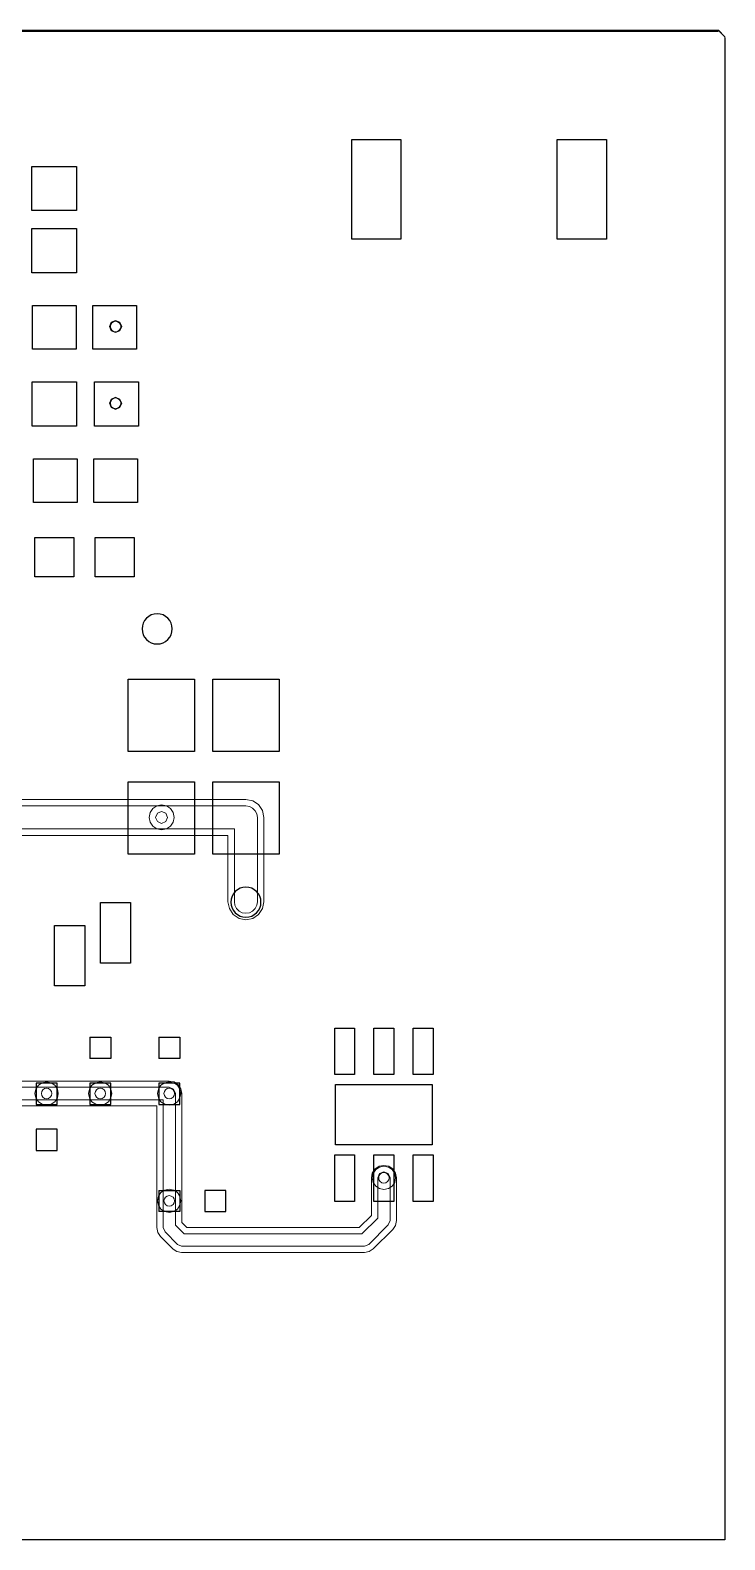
# Model space of a CAD drawing. Header units: millimetres. Extents: x -5.7 to 21.1, y -4.9 to 20.1.
# Drawn here: x 9.61 to 21.11, y -4.88 to 20.13 of the extents above; entities that cross this region are included whole.
import ezdxf

# ---------------------------------------------------------------- set-up
doc = ezdxf.new("R2010")
doc.units = ezdxf.units.MM
doc.header["$LTSCALE"] = 25.4
for name, color, linetype in [('metal1', 5, 'Continuous'), ('metal2', 125, 'Continuous'), ('metal4', 1, 'Continuous')]:
    doc.layers.add(name, color=color, linetype=linetype)

msp = doc.modelspace()

# ---------------------------------------------------------------- linework, layer by layer
at = {"layer": 'metal1', "color": 172, "lineweight": 0}
for p, q in [((-5.733, 20.134), (21.006, 20.134)), ((21.006, 20.134), (21.115, 20.024)), ((21.115, 20.024), (21.115, -4.878)), ((10.922, 15.223), (10.95, 15.295)), ((10.95, 15.295), (11.021, 15.323)), ((11.021, 15.323), (11.093, 15.295)), ((11.093, 15.295), (11.123, 15.223)), ((10.95, 15.152), (10.922, 15.223)), ((11.021, 15.124), (10.95, 15.152)), ((11.093, 15.152), (11.021, 15.124)), ((11.123, 15.223), (11.093, 15.152)), ((10.922, 13.953), (10.95, 14.022)), ((10.95, 14.022), (11.021, 14.052)), ((11.021, 14.052), (11.093, 14.022)), ((11.093, 14.022), (11.123, 13.953)), ((10.95, 13.882), (10.922, 13.953)), ((11.021, 13.852), (10.95, 13.882)), ((11.093, 13.882), (11.021, 13.852)), ((11.123, 13.953), (11.093, 13.882)), ((11.706, 7.281), (11.639, 7.237)), ((11.784, 7.297), (11.706, 7.281)), ((11.863, 7.281), (11.784, 7.297)), ((11.93, 7.237), (11.863, 7.281)), ((11.595, 7.17), (11.579, 7.092)), ((11.579, 7.092), (11.595, 7.011)), ((11.639, 7.237), (11.595, 7.17)), ((11.595, 7.011), (11.639, 6.944)), ((11.683, 7.092), (11.713, 7.161)), ((11.713, 7.021), (11.683, 7.092)), ((11.713, 7.161), (11.784, 7.191)), ((11.784, 6.991), (11.713, 7.021)), ((11.784, 7.191), (11.856, 7.161)), ((11.856, 7.021), (11.784, 6.991)), ((11.856, 7.161), (11.884, 7.092)), ((11.884, 7.092), (11.856, 7.021)), ((11.974, 7.17), (11.93, 7.237)), ((11.93, 6.944), (11.974, 7.011)), ((11.99, 7.092), (11.974, 7.17)), ((11.974, 7.011), (11.99, 7.092)), ((11.639, 6.944), (11.706, 6.901)), ((11.706, 6.901), (11.784, 6.885)), ((11.784, 6.885), (11.863, 6.901)), ((11.863, 6.901), (11.93, 6.944)), ((11.911, 2.723), (7.801, 2.723)), ((9.878, 2.619), (8.99, 2.619)), ((10.768, 2.619), (9.878, 2.619)), ((11.911, 2.619), (10.768, 2.619)), ((11.99, 2.709), (11.911, 2.723)), ((11.983, 2.589), (11.911, 2.619)), ((11.983, 2.589), (11.911, 2.619)), ((12.013, 2.516), (11.983, 2.589)), ((12.013, 2.516), (11.983, 2.589)), ((12.057, 2.663), (11.99, 2.709)), ((12.013, 0.738), (12.013, 2.516)), ((12.103, 2.596), (12.057, 2.663)), ((12.119, 2.516), (12.103, 2.596)), ((12.119, 0.738), (12.119, 2.516)), ((4.432, 2.31), (11.704, 2.31)), ((9.878, 2.414), (8.99, 2.414)), ((10.768, 2.414), (9.878, 2.414)), ((11.81, 2.414), (10.768, 2.414)), ((11.704, 2.31), (11.704, 0.738)), ((11.81, 2.414), (11.81, 0.738)), ((15.321, 1.266), (15.275, 1.199)), ((15.388, 1.31), (15.321, 1.266)), ((15.466, 1.326), (15.388, 1.31)), ((15.547, 1.31), (15.466, 1.326)), ((15.614, 1.266), (15.547, 1.31)), ((15.658, 1.199), (15.614, 1.266)), ((15.275, 1.199), (15.259, 1.118)), ((15.259, 1.118), (15.259, 0.496)), ((15.395, 1.19), (15.365, 1.118)), ((15.365, 1.118), (15.365, 0.452)), ((15.466, 1.22), (15.395, 1.19)), ((15.538, 1.19), (15.466, 1.22)), ((15.466, 1.22), (15.538, 1.19)), ((15.568, 1.118), (15.538, 1.19)), ((15.538, 1.19), (15.568, 1.118)), ((15.568, 0.411), (15.568, 1.118)), ((15.674, 1.118), (15.658, 1.199)), ((15.674, 0.411), (15.674, 1.118)), ((11.704, 0.738), (11.704, 0.295)), ((11.81, 0.738), (11.81, 0.295)), ((12.013, 0.337), (12.013, 0.738)), ((12.119, 0.381), (12.119, 0.738)), ((11.704, 0.295), (11.72, 0.215)), ((11.81, 0.295), (11.84, 0.224)), ((11.81, 0.295), (11.84, 0.224)), ((12.16, 0.189), (12.013, 0.337)), ((12.204, 0.295), (12.119, 0.381)), ((15.058, 0.295), (12.204, 0.295)), ((15.259, 0.496), (15.058, 0.295)), ((15.365, 0.452), (15.102, 0.189)), ((15.217, 0.016), (15.538, 0.339)), ((15.291, -0.057), (15.614, 0.263)), ((15.538, 0.339), (15.568, 0.411)), ((15.538, 0.339), (15.568, 0.411)), ((15.614, 0.263), (15.658, 0.332)), ((15.658, 0.332), (15.674, 0.411)), ((11.72, 0.215), (11.764, 0.148)), ((11.764, 0.148), (11.971, -0.057)), ((11.84, 0.224), (12.045, 0.016)), ((12.045, 0.016), (12.116, -0.014)), ((12.045, 0.016), (12.116, -0.014)), ((15.102, 0.189), (12.16, 0.189)), ((15.146, -0.014), (15.217, 0.016)), ((15.146, -0.014), (15.217, 0.016)), ((11.971, -0.057), (12.01, -0.085)), ((12.01, -0.085), (12.038, -0.103)), ((12.038, -0.103), (12.116, -0.12)), ((12.116, -0.014), (15.146, -0.014)), ((12.116, -0.12), (15.146, -0.12)), ((15.146, -0.12), (15.224, -0.103)), ((15.224, -0.103), (15.291, -0.057)), ((21.115, -4.878), (-4.827, -4.878))]:
    msp.add_line(p, q, dxfattribs=at)
at = {"layer": 'metal2', "color": 125, "lineweight": 0}
for p, q in [((21.008, 20.135), (-5.736, 20.135)), ((21.008, 20.135), (21.008, 20.135)), ((21.115, 20.025), (21.008, 20.135)), ((21.115, -4.878), (21.115, 20.025)), ((10.935, 15.224), (10.94, 15.258)), ((10.94, 15.258), (10.959, 15.287)), ((10.959, 15.287), (10.988, 15.304)), ((10.988, 15.304), (11.022, 15.312)), ((11.022, 15.312), (11.054, 15.304)), ((11.054, 15.304), (11.083, 15.287)), ((11.083, 15.287), (11.103, 15.258)), ((11.103, 15.258), (11.108, 15.224)), ((10.94, 15.19), (10.935, 15.224)), ((10.959, 15.163), (10.94, 15.19)), ((10.988, 15.143), (10.959, 15.163)), ((11.022, 15.136), (10.988, 15.143)), ((11.054, 15.143), (11.022, 15.136)), ((11.083, 15.163), (11.054, 15.143)), ((11.103, 15.19), (11.083, 15.163)), ((11.108, 15.224), (11.103, 15.19)), ((10.94, 13.988), (10.959, 14.015)), ((10.959, 14.015), (10.988, 14.035)), ((10.988, 14.035), (11.022, 14.042)), ((11.022, 14.042), (11.054, 14.035)), ((11.054, 14.035), (11.083, 14.015)), ((11.083, 14.015), (11.103, 13.988)), ((10.935, 13.954), (10.94, 13.988)), ((10.94, 13.92), (10.935, 13.954)), ((10.959, 13.891), (10.94, 13.92)), ((10.988, 13.874), (10.959, 13.891)), ((11.022, 13.866), (10.988, 13.874)), ((11.054, 13.874), (11.022, 13.866)), ((11.083, 13.891), (11.054, 13.874)), ((11.103, 13.92), (11.083, 13.891)), ((11.103, 13.988), (11.108, 13.954)), ((11.108, 13.954), (11.103, 13.92)), ((13.179, 7.281), (8.744, 7.281)), ((8.788, 7.388), (13.179, 7.388)), ((13.179, 7.388), (13.294, 7.366)), ((13.24, 7.274), (13.179, 7.281)), ((13.292, 7.244), (13.24, 7.274)), ((13.294, 7.366), (13.391, 7.303)), ((13.391, 7.303), (13.455, 7.206)), ((13.335, 7.203), (13.292, 7.244)), ((13.292, 7.244), (13.335, 7.203)), ((13.362, 7.149), (13.335, 7.203)), ((13.335, 7.203), (13.362, 7.149)), ((13.372, 7.091), (13.362, 7.149)), ((13.362, 7.149), (13.372, 7.091)), ((13.372, 5.694), (13.372, 7.091)), ((13.455, 7.206), (13.479, 7.091)), ((13.479, 7.091), (13.479, 5.694)), ((8.585, 6.901), (12.989, 6.901)), ((12.882, 6.794), (8.666, 6.794)), ((12.882, 5.694), (12.882, 6.794)), ((12.989, 6.901), (12.989, 5.694)), ((12.906, 5.58), (12.882, 5.694)), ((12.97, 5.482), (12.906, 5.58)), ((12.989, 5.694), (12.999, 5.636)), ((12.999, 5.636), (13.026, 5.582)), ((13.026, 5.582), (13.07, 5.538)), ((13.07, 5.538), (13.121, 5.512)), ((13.121, 5.512), (13.179, 5.502)), ((13.179, 5.502), (13.24, 5.512)), ((13.24, 5.512), (13.292, 5.538)), ((13.292, 5.538), (13.335, 5.582)), ((13.335, 5.582), (13.362, 5.636)), ((13.362, 5.636), (13.372, 5.694)), ((13.455, 5.58), (13.391, 5.482)), ((13.479, 5.694), (13.455, 5.58)), ((13.067, 5.419), (12.97, 5.482)), ((13.179, 5.395), (13.067, 5.419)), ((13.294, 5.419), (13.179, 5.395)), ((13.391, 5.482), (13.294, 5.419)), ((9.684, 2.516), (9.699, 2.589)), ((9.699, 2.443), (9.684, 2.516)), ((9.699, 2.589), (9.743, 2.653)), ((9.743, 2.653), (9.804, 2.694)), ((9.792, 2.516), (9.797, 2.55)), ((9.792, 2.516), (9.797, 2.55)), ((9.797, 2.482), (9.792, 2.516)), ((9.797, 2.482), (9.792, 2.516)), ((9.797, 2.55), (9.816, 2.58)), ((9.797, 2.55), (9.816, 2.58)), ((9.804, 2.694), (9.879, 2.709)), ((9.816, 2.58), (9.845, 2.597)), ((9.816, 2.58), (9.845, 2.597)), ((9.845, 2.597), (9.879, 2.604)), ((9.845, 2.597), (9.879, 2.604)), ((9.879, 2.709), (9.953, 2.694)), ((9.879, 2.604), (9.911, 2.597)), ((9.879, 2.604), (9.911, 2.597)), ((9.911, 2.597), (9.94, 2.58)), ((9.911, 2.597), (9.94, 2.58)), ((9.94, 2.58), (9.96, 2.55)), ((9.94, 2.58), (9.96, 2.55)), ((9.953, 2.694), (10.016, 2.653)), ((9.96, 2.55), (9.965, 2.516)), ((9.96, 2.55), (9.965, 2.516)), ((9.965, 2.516), (9.96, 2.482)), ((9.965, 2.516), (9.96, 2.482)), ((10.016, 2.653), (10.016, 2.653)), ((10.016, 2.653), (10.057, 2.589)), ((10.057, 2.589), (10.072, 2.516)), ((10.072, 2.516), (10.057, 2.443)), ((10.574, 2.516), (10.589, 2.589)), ((10.589, 2.443), (10.574, 2.516)), ((10.589, 2.589), (10.63, 2.653)), ((10.63, 2.653), (10.693, 2.694)), ((10.679, 2.516), (10.686, 2.55)), ((10.679, 2.516), (10.686, 2.55)), ((10.686, 2.482), (10.679, 2.516)), ((10.686, 2.482), (10.679, 2.516)), ((10.686, 2.55), (10.706, 2.58)), ((10.686, 2.55), (10.706, 2.58)), ((10.693, 2.694), (10.767, 2.709)), ((10.706, 2.58), (10.735, 2.597)), ((10.706, 2.58), (10.735, 2.597)), ((10.735, 2.597), (10.767, 2.604)), ((10.735, 2.597), (10.767, 2.604)), ((10.767, 2.709), (10.842, 2.694)), ((10.767, 2.604), (10.801, 2.597)), ((10.767, 2.604), (10.801, 2.597)), ((10.801, 2.597), (10.83, 2.58)), ((10.801, 2.597), (10.83, 2.58)), ((10.83, 2.58), (10.849, 2.55)), ((10.83, 2.58), (10.849, 2.55)), ((10.842, 2.694), (10.903, 2.653)), ((10.849, 2.55), (10.854, 2.516)), ((10.849, 2.55), (10.854, 2.516)), ((10.854, 2.516), (10.849, 2.482)), ((10.854, 2.516), (10.849, 2.482)), ((10.903, 2.653), (10.903, 2.653)), ((10.903, 2.653), (10.944, 2.589)), ((10.944, 2.589), (10.959, 2.516)), ((10.959, 2.516), (10.944, 2.443)), ((11.717, 2.516), (11.732, 2.589)), ((11.732, 2.443), (11.717, 2.516)), ((11.732, 2.589), (11.773, 2.653)), ((11.773, 2.653), (11.836, 2.694)), ((11.822, 2.516), (11.829, 2.55)), ((11.822, 2.516), (11.829, 2.55)), ((11.829, 2.482), (11.822, 2.516)), ((11.829, 2.482), (11.822, 2.516)), ((11.829, 2.55), (11.849, 2.58)), ((11.829, 2.55), (11.849, 2.58)), ((11.836, 2.694), (11.91, 2.709)), ((11.849, 2.58), (11.878, 2.597)), ((11.849, 2.58), (11.878, 2.597)), ((11.878, 2.597), (11.91, 2.604)), ((11.878, 2.597), (11.91, 2.604)), ((11.91, 2.709), (11.985, 2.694)), ((11.91, 2.604), (11.944, 2.597)), ((11.91, 2.604), (11.944, 2.597)), ((11.944, 2.597), (11.973, 2.58)), ((11.944, 2.597), (11.973, 2.58)), ((11.973, 2.58), (11.992, 2.55)), ((11.973, 2.58), (11.992, 2.55)), ((11.985, 2.694), (12.046, 2.653)), ((11.992, 2.55), (11.997, 2.516)), ((11.992, 2.55), (11.997, 2.516)), ((11.997, 2.516), (11.992, 2.482)), ((11.997, 2.516), (11.992, 2.482)), ((12.046, 2.653), (12.046, 2.653)), ((12.046, 2.653), (12.088, 2.589)), ((12.088, 2.589), (12.102, 2.516)), ((12.102, 2.516), (12.088, 2.443)), ((9.743, 2.38), (9.699, 2.443)), ((9.804, 2.338), (9.743, 2.38)), ((9.816, 2.455), (9.797, 2.482)), ((9.816, 2.455), (9.797, 2.482)), ((9.879, 2.324), (9.804, 2.338)), ((9.845, 2.436), (9.816, 2.455)), ((9.845, 2.436), (9.816, 2.455)), ((9.879, 2.429), (9.845, 2.436)), ((9.879, 2.429), (9.845, 2.436)), ((9.911, 2.436), (9.879, 2.429)), ((9.911, 2.436), (9.879, 2.429)), ((9.953, 2.338), (9.879, 2.324)), ((9.94, 2.455), (9.911, 2.436)), ((9.94, 2.455), (9.911, 2.436)), ((9.96, 2.482), (9.94, 2.455)), ((9.96, 2.482), (9.94, 2.455)), ((10.016, 2.38), (9.953, 2.338)), ((10.057, 2.443), (10.016, 2.38)), ((10.63, 2.38), (10.589, 2.443)), ((10.693, 2.338), (10.63, 2.38)), ((10.706, 2.455), (10.686, 2.482)), ((10.706, 2.455), (10.686, 2.482)), ((10.767, 2.324), (10.693, 2.338)), ((10.735, 2.436), (10.706, 2.455)), ((10.735, 2.436), (10.706, 2.455)), ((10.767, 2.429), (10.735, 2.436)), ((10.767, 2.429), (10.735, 2.436)), ((10.801, 2.436), (10.767, 2.429)), ((10.801, 2.436), (10.767, 2.429)), ((10.842, 2.338), (10.767, 2.324)), ((10.83, 2.455), (10.801, 2.436)), ((10.83, 2.455), (10.801, 2.436)), ((10.849, 2.482), (10.83, 2.455)), ((10.849, 2.482), (10.83, 2.455)), ((10.903, 2.38), (10.842, 2.338)), ((10.944, 2.443), (10.903, 2.38)), ((11.773, 2.38), (11.732, 2.443)), ((11.836, 2.338), (11.773, 2.38)), ((11.849, 2.455), (11.829, 2.482)), ((11.849, 2.455), (11.829, 2.482)), ((11.91, 2.324), (11.836, 2.338)), ((11.878, 2.436), (11.849, 2.455)), ((11.878, 2.436), (11.849, 2.455)), ((11.91, 2.429), (11.878, 2.436)), ((11.91, 2.429), (11.878, 2.436)), ((11.944, 2.436), (11.91, 2.429)), ((11.944, 2.436), (11.91, 2.429)), ((11.985, 2.338), (11.91, 2.324)), ((11.973, 2.455), (11.944, 2.436)), ((11.973, 2.455), (11.944, 2.436)), ((11.992, 2.482), (11.973, 2.455)), ((11.992, 2.482), (11.973, 2.455)), ((12.046, 2.38), (11.985, 2.338)), ((12.088, 2.443), (12.046, 2.38)), ((15.288, 1.193), (15.331, 1.256)), ((15.331, 1.256), (15.392, 1.298)), ((15.392, 1.298), (15.468, 1.312)), ((15.468, 1.312), (15.541, 1.298)), ((15.541, 1.298), (15.602, 1.256)), ((15.602, 1.256), (15.602, 1.256)), ((15.602, 1.256), (15.646, 1.193)), ((15.273, 1.12), (15.288, 1.193)), ((15.288, 1.044), (15.273, 1.12)), ((15.331, 0.983), (15.288, 1.044)), ((15.38, 1.12), (15.385, 1.151)), ((15.38, 1.12), (15.385, 1.151)), ((15.385, 1.086), (15.38, 1.12)), ((15.385, 1.086), (15.38, 1.12)), ((15.385, 1.151), (15.405, 1.181)), ((15.385, 1.151), (15.405, 1.181)), ((15.405, 1.056), (15.385, 1.086)), ((15.405, 1.056), (15.385, 1.086)), ((15.405, 1.181), (15.434, 1.2)), ((15.405, 1.181), (15.434, 1.2)), ((15.434, 1.037), (15.405, 1.056)), ((15.434, 1.037), (15.405, 1.056)), ((15.434, 1.2), (15.468, 1.208)), ((15.434, 1.2), (15.468, 1.208)), ((15.468, 1.032), (15.434, 1.037)), ((15.468, 1.032), (15.434, 1.037)), ((15.468, 1.208), (15.5, 1.2)), ((15.468, 1.208), (15.5, 1.2)), ((15.5, 1.037), (15.468, 1.032)), ((15.5, 1.037), (15.468, 1.032)), ((15.5, 1.2), (15.529, 1.181)), ((15.5, 1.2), (15.529, 1.181)), ((15.529, 1.056), (15.5, 1.037)), ((15.529, 1.056), (15.5, 1.037)), ((15.529, 1.181), (15.548, 1.151)), ((15.529, 1.181), (15.548, 1.151)), ((15.548, 1.086), (15.529, 1.056)), ((15.548, 1.086), (15.529, 1.056)), ((15.548, 1.151), (15.553, 1.12)), ((15.548, 1.151), (15.553, 1.12)), ((15.553, 1.12), (15.548, 1.086)), ((15.553, 1.12), (15.548, 1.086)), ((15.646, 1.044), (15.602, 0.983)), ((15.646, 1.193), (15.66, 1.12)), ((15.66, 1.12), (15.646, 1.044)), ((11.717, 0.737), (11.732, 0.813)), ((11.732, 0.813), (11.773, 0.874)), ((11.773, 0.874), (11.836, 0.915)), ((11.822, 0.737), (11.829, 0.771)), ((11.822, 0.737), (11.829, 0.771)), ((11.829, 0.771), (11.849, 0.801)), ((11.829, 0.771), (11.849, 0.801)), ((11.836, 0.915), (11.91, 0.93)), ((11.849, 0.801), (11.878, 0.818)), ((11.849, 0.801), (11.878, 0.818)), ((11.878, 0.818), (11.91, 0.825)), ((11.878, 0.818), (11.91, 0.825)), ((11.91, 0.93), (11.985, 0.915)), ((11.91, 0.825), (11.944, 0.818)), ((11.91, 0.825), (11.944, 0.818)), ((11.944, 0.818), (11.973, 0.801)), ((11.944, 0.818), (11.973, 0.801)), ((11.973, 0.801), (11.992, 0.771)), ((11.973, 0.801), (11.992, 0.771)), ((11.985, 0.915), (12.046, 0.874)), ((11.992, 0.771), (11.997, 0.737)), ((11.992, 0.771), (11.997, 0.737)), ((12.046, 0.874), (12.046, 0.874)), ((12.046, 0.874), (12.088, 0.813)), ((12.088, 0.813), (12.102, 0.737)), ((15.392, 0.942), (15.331, 0.983)), ((15.468, 0.925), (15.392, 0.942)), ((15.541, 0.942), (15.468, 0.925)), ((15.602, 0.983), (15.541, 0.942)), ((11.732, 0.664), (11.717, 0.737)), ((11.773, 0.601), (11.732, 0.664)), ((11.836, 0.559), (11.773, 0.601)), ((11.829, 0.703), (11.822, 0.737)), ((11.829, 0.703), (11.822, 0.737)), ((11.849, 0.676), (11.829, 0.703)), ((11.849, 0.676), (11.829, 0.703)), ((11.91, 0.545), (11.836, 0.559)), ((11.878, 0.657), (11.849, 0.676)), ((11.878, 0.657), (11.849, 0.676)), ((11.91, 0.649), (11.878, 0.657)), ((11.91, 0.649), (11.878, 0.657)), ((11.944, 0.657), (11.91, 0.649)), ((11.944, 0.657), (11.91, 0.649)), ((11.985, 0.559), (11.91, 0.545)), ((11.973, 0.676), (11.944, 0.657)), ((11.973, 0.676), (11.944, 0.657)), ((11.992, 0.703), (11.973, 0.676)), ((11.992, 0.703), (11.973, 0.676)), ((12.046, 0.601), (11.985, 0.559)), ((11.997, 0.737), (11.992, 0.703)), ((11.997, 0.737), (11.992, 0.703)), ((12.088, 0.664), (12.046, 0.601)), ((12.102, 0.737), (12.088, 0.664)), ((-4.827, -4.878), (21.115, -4.878))]:
    msp.add_line(p, q, dxfattribs=at)
at = {"layer": 'metal4'}
for p, q in [((10.593, 3.449), (10.943, 3.449)), ((10.593, 3.449), (10.593, 3.099)), ((10.943, 3.449), (10.943, 3.099)), ((11.736, 3.449), (12.086, 3.449)), ((11.736, 3.449), (11.736, 3.099)), ((12.086, 3.449), (12.086, 3.099)), ((10.943, 3.099), (10.593, 3.099)), ((12.086, 3.099), (11.736, 3.099)), ((11.736, 0.909), (12.086, 0.909)), ((11.736, 0.909), (11.736, 0.559)), ((12.086, 0.909), (12.086, 0.559)), ((12.086, 0.559), (11.736, 0.559))]:
    msp.add_line(p, q, dxfattribs=at)
msp.add_lwpolyline([(21.115, 20.011), (21.115, -4.878), (-4.827, -4.878), (-5.734, -3.971), (-5.734, 20.12), (21.006, 20.12)], dxfattribs=at)
for points in [[(14.933, 16.673), (14.933, 18.322), (15.746, 18.322), (15.746, 16.673)], [(18.339, 16.673), (18.339, 18.322), (19.153, 18.322), (19.153, 16.673)], [(9.636, 17.147), (9.636, 17.876), (10.375, 17.876), (10.375, 17.147)], [(9.636, 16.117), (9.636, 16.847), (10.375, 16.847), (10.375, 16.117)], [(9.645, 14.851), (9.645, 15.572), (10.366, 15.572), (10.366, 14.851)], [(10.645, 14.851), (10.645, 15.572), (11.366, 15.572), (11.366, 14.851)], [(9.641, 13.572), (9.641, 14.311), (10.371, 14.311), (10.371, 13.572)], [(10.67, 13.572), (10.67, 14.311), (11.4, 14.311), (11.4, 13.572)], [(9.661, 12.311), (9.661, 13.032), (10.382, 13.032), (10.382, 12.311)], [(10.661, 12.311), (10.661, 13.032), (11.382, 13.032), (11.382, 12.311)], [(9.681, 11.077), (9.681, 11.727), (10.331, 11.727), (10.331, 11.077)], [(10.681, 11.077), (10.681, 11.727), (11.331, 11.727), (11.331, 11.077)], [(11.23, 8.184), (11.23, 9.383), (12.331, 9.383), (12.331, 8.184)], [(12.63, 8.184), (12.63, 9.383), (13.731, 9.383), (13.731, 8.184)], [(11.23, 6.484), (11.23, 7.683), (12.331, 7.683), (12.331, 6.484)], [(12.63, 6.484), (12.63, 7.683), (13.731, 7.683), (13.731, 6.484)], [(10.772, 4.679), (10.772, 5.679), (11.271, 5.679), (11.271, 4.679)], [(10.01, 4.298), (10.01, 5.298), (10.509, 5.298), (10.509, 4.298)], [(14.652, 2.83), (14.652, 3.6), (14.982, 3.6), (14.982, 2.83)], [(15.302, 2.83), (15.302, 3.6), (15.632, 3.6), (15.632, 2.83)], [(15.952, 2.83), (15.952, 3.6), (16.281, 3.6), (16.281, 2.83)], [(10.054, 2.337), (10.054, 2.687), (9.704, 2.687), (9.704, 2.337)], [(10.943, 2.337), (10.943, 2.687), (10.593, 2.687), (10.593, 2.337)], [(12.086, 2.337), (12.086, 2.687), (11.736, 2.687), (11.736, 2.337)], [(14.667, 1.665), (14.667, 2.665), (16.266, 2.665), (16.266, 1.665)], [(10.054, 1.575), (10.054, 1.925), (9.704, 1.925), (9.704, 1.575)], [(14.652, 0.73), (14.652, 1.5), (14.982, 1.5), (14.982, 0.73)], [(15.302, 0.73), (15.302, 1.5), (15.632, 1.5), (15.632, 0.73)], [(15.952, 0.73), (15.952, 1.5), (16.281, 1.5), (16.281, 0.73)], [(12.848, 0.559), (12.848, 0.909), (12.498, 0.909), (12.498, 0.559)]]:
    msp.add_lwpolyline(points, close=True, dxfattribs=at)
for points in [[(11.96, 10.215, 1), (11.46, 10.215, 1)], [(13.43, 5.687, 1), (12.931, 5.687, 1)]]:
    msp.add_lwpolyline(points, format="xyb", close=True, dxfattribs=at)

doc.saveas('drawing.dxf')
